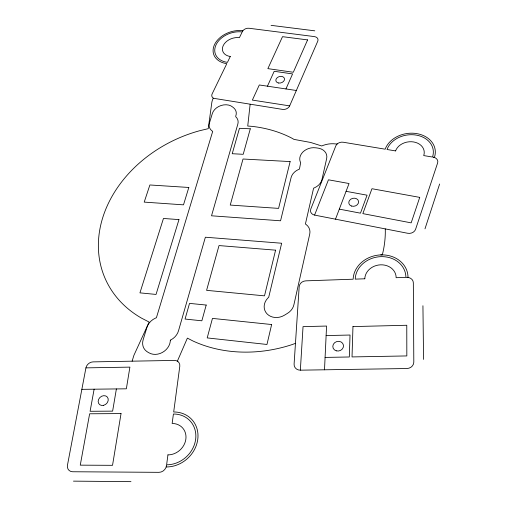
<?xml version="1.0" encoding="UTF-8"?>
<svg xmlns="http://www.w3.org/2000/svg" width="507" height="507" viewBox="0 0 507 507"><rect width="100%" height="100%" fill="white"/><g stroke="black" fill="none" stroke-linecap="round" stroke-linejoin="round"><path stroke-width="0.76" d="M324.505 369.799L326.571 326.052L303.04 326.641L300.353 370.173L406.848 368.526A6.965 6.293 -4.8 0 0 413.807 362.087L413.338 282.811A6.642 5.704 -7.1 0 0 406.69 277.335L408.008 277.291A27.543 23.607 -10 0 0 380.922 254.888A27.543 23.607 -10 0 0 353.151 279.199L305.867 280.846A6.439 5.514 -18.1 0 0 299.181 286.639L294.098 364.102A6.756 6.059 -22 0 0 300.353 370.173M250.128 104.303L247.739 126.04L252.08 126.376A123.588 99.283 -23.5 0 1 291.74 138.107L293.984 139.387L310.652 142.467L321.73 145.965L323.637 145.217A21.522 16.927 -14.3 0 1 335.843 143.956L337.25 143.912M116.388 388.932L112.624 411.139L90.094 411.291L94.125 389.199M85.93 367.867L67.482 465.09A7.136 5.919 -47.3 0 0 72.628 471.751L158.925 472.334A7.155 6.255 -45.9 0 0 166.505 465.61L166.321 466.96A29.444 25.749 -42.4 0 0 197.755 439.455A29.444 25.749 -42.4 0 0 173.686 411.982L179.795 366.288A6.642 5.672 -34.8 0 0 174.326 360.414L93.079 361.884A6.61 5.393 -38.7 0 0 85.93 367.867L129.9 367.125L126.351 388.812L81.855 389.344M132.112 361.18L133.899 355.344L149.147 322.065L141.51 318.13A123.588 99.283 -23.5 0 1 102.699 217.776A123.588 99.283 -23.5 0 1 199.726 130.711L208.231 128.67L211.793 102.744A20.02 14.798 -19.5 0 1 213.232 98.244L282.532 109.392A5.666 4.246 -16.7 0 0 289.662 105.887L317.75 41.213A5.457 3.91 -14.7 0 0 314.391 36.599L249.095 28.265A5.304 3.726 -17.8 0 0 242.416 31.491L242.79 30.718A22.447 15.926 -18.5 0 0 214.594 44.451A22.447 15.926 -18.5 0 0 226.806 63.66L212.154 93.852A5.514 4.037 -20.1 0 0 213.662 98.352M424.986 228.834L439.632 184.009M335.501 219.176L349.044 183.528L328.447 179.801L314.587 215.095L407.679 233.271A6.426 5.317 -7.8 0 0 415.607 229.246L437.617 162.969A6.211 4.899 -7.1 0 0 433.238 157.157L434.429 157.36A25.718 20.172 -8.8 0 0 416.697 133.601A25.718 20.172 -8.8 0 0 385.168 149.191L343.207 142.233A5.945 4.633 -13.4 0 0 335.811 145.902L310.81 208.998A6.154 5.007 -15.7 0 0 314.587 215.095M285.954 88.947L292.583 73.914L274.198 71.284L267.442 86.19M295.461 343.353L292.203 344.557A126.18 103.751 -20.9 0 1 193.123 341.072L187.381 338.125L177.374 361.193L177.856 361.491M326.121 335.577L350.033 335.032L349.31 356.979L325.088 357.416M380.763 254.894L382.316 254.882C384.464 246.408 385.561 237.637 385.269 228.891M73.464 481.137L130.971 481.65M271.068 25.35L314.784 30.832M296.348 90.493L259.305 84.973L252.366 100.094L289.662 105.887M346.078 191.323L367.074 195.189L360.477 213.174L339.316 209.125M422.933 305.753L423.567 359.4M352.967 326.59L352.023 356.928L406.829 355.933L406.772 325.26L352.967 326.59M170.333 340.159L170.301 341.11A13.816 11.566 -33.8 0 1 162.31 352.492A13.816 11.566 -33.8 0 1 148.843 352.752A33.234 27.765 -32 0 1 146.46 351.237A13.803 11.541 -33.8 0 1 143.151 339.741L146.91 327.452A13.689 11.395 -32.7 0 1 155.459 318.13L156.403 317.756L212.712 131.351L212.084 130.952A11.946 8.949 -20.5 0 1 209.461 122.928L212.344 113.492A11.876 8.841 -20.1 0 1 221.109 105.5A11.876 8.841 -20.1 0 1 232.586 106.971A31.916 23.886 -21.2 0 1 234.424 108.574A11.889 8.86 -20.1 0 1 235.742 116.097L235.755 116.762A11.972 8.98 -20.2 0 1 237.821 124.177L211.52 215.798L280.555 220.792L291.075 177.653A12.713 10.096 -16.3 0 1 298.547 169.477L299.434 169.129L300.657 162.715A12.574 9.848 -15.5 0 1 302.907 152.005A12.574 9.848 -15.5 0 1 315.614 147.81A37.949 30.135 -16.1 0 1 319.061 148.317A12.586 9.861 -15.3 0 1 326.647 158.647L321.977 179.484A12.745 10.127 -15.8 0 1 314.492 187.805L313.592 188.167L305.404 224.031L306.133 224.512A13.163 10.85 -17.7 0 1 309.733 234.095L293.889 304.796A13.721 11.807 -21.3 0 1 287.463 313.364L284.395 315.227A13.727 11.813 -21.7 0 1 267.069 313.89A13.727 11.813 -21.7 0 1 267.829 298.097L268.697 297.273L281.658 243.24L205.373 237.213L178.483 330.875A13.702 11.452 -32.3 0 1 171.119 339.772L170.333 340.159M167.937 454.887L166.613 464.805A27.201 23.791 -42.4 0 0 195.639 439.392A27.201 23.791 -42.4 0 0 173.413 414.01L172.146 423.472A16.826 14.716 -42.4 0 1 185.86 439.17A16.826 14.716 -42.4 0 1 167.937 454.887M121.04 413.585L112.535 465.325L80.258 465.153L89.638 413.782L121.04 413.585M271.638 324.531L266.967 344.468L207.198 337.916L212.458 318.402L271.638 324.531M275.58 250.166L264.502 295.854L206.59 290.34L219.011 245.572L275.58 250.166M290.137 161.581L278.577 208.39L230.241 205.069L243.018 159.014L290.137 161.581M206.197 305.049L201.856 320.804L185.061 319.049L189.523 303.389L206.197 305.049M250.3 128.797L243.208 154.305L232.219 153.722L239.469 128.303L250.3 128.797M178.971 219.613L156.042 294.434L139.938 292.862L163.457 218.46L178.971 219.613M188.819 187.47L183.496 204.847L144.21 202.109L149.888 184.973L188.819 187.47M419.726 197.381L411.171 222.865L362.847 213.624L371.948 188.718L419.726 197.381M307.584 39.901L293.312 72.26L267.867 68.641L282.513 36.669L307.584 39.901M230.286 56.486L227.428 62.38A20.736 14.709 -18.5 0 1 216.134 44.629A20.736 14.709 -18.5 0 1 242.194 31.947L239.418 37.664A12.827 9.101 -18.5 0 0 223.27 45.503A12.827 9.101 -18.5 0 0 230.286 56.486M364.799 278.793L355.217 279.129A25.445 21.807 -10 0 1 380.871 256.643A25.445 21.807 -10 0 1 405.898 277.367L396.144 277.703A15.736 13.486 -10 0 0 380.668 264.819A15.736 13.486 -10 0 0 364.799 278.793M395.574 150.915L387.012 149.495A23.759 18.639 -8.8 0 1 416.146 135.077A23.759 18.639 -8.8 0 1 432.522 157.043L423.725 155.579A14.697 11.528 -8.8 0 0 413.611 141.954A14.697 11.528 -8.8 0 0 395.574 150.915M103.675 405.315A5.425 4.512 -41 0 0 107.332 397.051A5.425 4.512 -41 0 0 98.618 399.358A5.425 4.512 -41 0 0 103.675 405.315M278.571 83.021A4.443 3.264 -16.6 0 0 284.49 78.674A4.443 3.264 -16.6 0 0 277.475 77.463A4.443 3.264 -16.6 0 0 278.571 83.021M336.268 350.831A5.393 4.823 -15.8 0 0 343.435 345.109A5.393 4.823 -15.8 0 0 334.759 342.605A5.393 4.823 -15.8 0 0 336.268 350.831M351.617 206.076A4.956 4.024 -12.6 0 0 358.582 201.526A4.956 4.024 -12.6 0 0 350.863 199.137A4.956 4.024 -12.6 0 0 351.617 206.076"/></g></svg>
